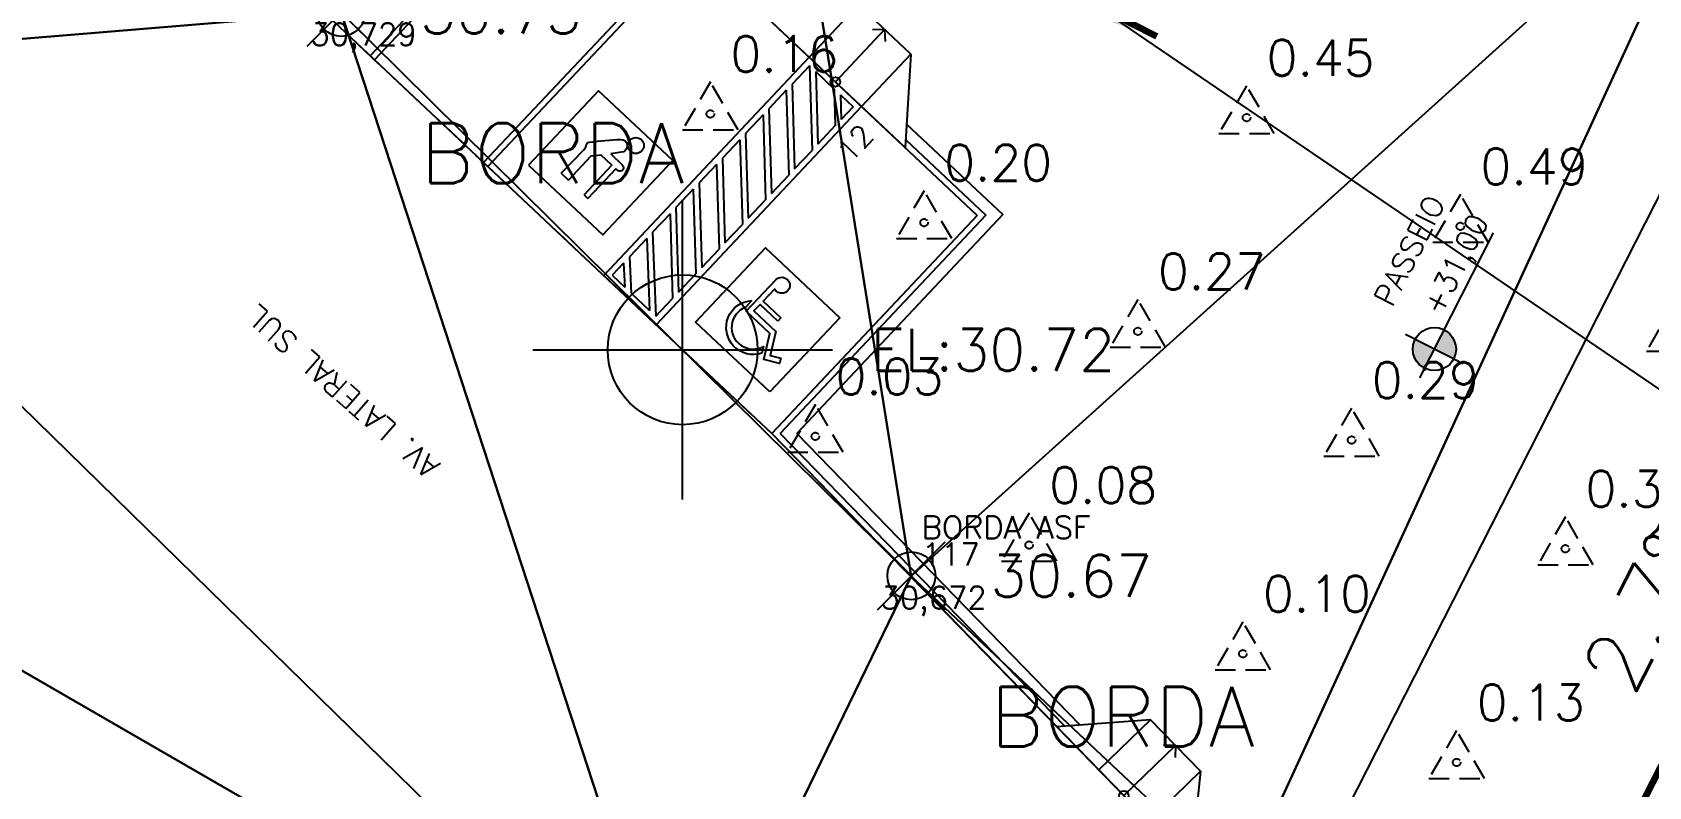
# Model space of a CAD drawing. Header units: metres. Extents: x 543100 to 543604, y 9574012 to 9574398.
# Drawn here: x 543184.73 to 543211.69, y 9574167.81 to 9574180.4 of the extents above; entities that cross this region are included whole.
import ezdxf
from ezdxf.enums import TextEntityAlignment as Align

# ---------------------------------------------------------------- set-up
doc = ezdxf.new("R2010")
doc.units = ezdxf.units.M
doc.header["$LTSCALE"] = 0.1
doc.linetypes.add('CONTINUO', pattern=[0])
doc.linetypes.add('DASHED2', pattern=[9.524999999999999, 6.35, -3.175])
for name, color, linetype in [('###C_TOPO_TEXT', 7, 'Continuous'), ('#C_TOPO_TEXT', 7, 'Continuous'), ('_BORDA_ASF', 2, 'CONTINUO'), ('Area praça', 5, 'Continuous'), ('C-TINN-BNDY', 110, 'Continuous'), ('C-TOPO-TEXT', 7, 'Continuous'), ('E2', 7, 'CONTINUO'), ('IMPL_MEIO FIO', 8, 'Continuous'), ('IMPL_NIVEL', 8, 'Continuous'), ('IMPL_TITULO', 8, 'Continuous'), ('IMPLANTAÇÃO', 1, 'Continuous'), ('MalhaTriTG', 7, 'CONTINUO'), ('PROJ_PLATOS', 2, 'DASHED2'), ('PROJ_TERRA_PERFIS', 2, 'Continuous'), ('TOPO_PONTOS', 2, 'Continuous'), ('V-NODE', 1, 'Continuous'), ('V-NODE-TEXT', 1, 'Continuous'), ('XREF_IMPLNTACAO', 2, 'Continuous')]:
    doc.layers.add(name, color=color, linetype=linetype)
doc.layers.get('IMPLANTAÇÃO').off()
doc.styles.add('COTA200', font='ROMANS.SHX')
doc.styles.add('COTA250', font='ROMANS.SHX')
doc.styles.add('ROMANS', font='romans', dxfattribs={"height": 0.2})
doc.styles.add('SIMPLEX', font='simplex', dxfattribs={"height": 0.2})
doc.styles.get("Standard").update_dxf_attribs({"font": 'simplex.shx'})
doc.dimstyles.get("Standard").update_dxf_attribs({"dimtxt": 0.18, "dimasz": 0.18, "dimexe": 0.18, "dimexo": 0.0625, "dimgap": 0.09, "dimtad": 0, "dimtih": 1, "dimtoh": 1, "dimdec": 4, "dimzin": 0, "dimdsep": 46, "dimtxsty": 'Standard', "dimcen": 0.09, "dimadec": 0, "dimazin": 0, "dimtfac": 1, "dimtdec": 4, "dimtofl": 0, "dimtmove": 0, "dimatfit": 3, "dimfxl": 1, "dimtolj": 1, "dimtzin": 0, "dimarcsym": 0})

# ---------------------------------------------------------------- blocks, each defined once
blk = doc.blocks.new('A$C70E94E78')
at = {"layer": 'IMPL_MEIO FIO', "color": 1, "linetype": 'Continuous', "ltscale": 3}
for p, q in [((1.599999385259366, 1.279842657404117), (1.458584915977212, 1.138414414546958)), ((1.599999385259252, 1.27984265740406), (1.600028603424335, 0.07984265775979793)), ((1.599999385259252, 1.27984265740406), (1.74142074149654, 1.138421301166773)), ((-3.673312676255591e-07, 0.07985726612491817), (3.199999137849773, 0.07985726612491817))]:
    blk.add_line(p, q, dxfattribs=at)
for points in [[(0.9999995903198169, 1.279828048326522), (-3.673312676255591e-07, 0.07985726612491817)], [(2.199999137848749, 0.07982804795983611), (2.199999180198688, 1.279857266481599), (0.9999995903198169, 1.279828048326522), (0.9999995903198169, 0.07982804797086374)], [(2.199999180198688, 1.279857266481599), (3.199999137849773, 0.07985726612491817)]]:
    blk.add_lwpolyline(points, dxfattribs=at)
blk.add_circle((1.600028603424335, 0.07984265775979793), 0.0798428483465159, dxfattribs=at)
blk = doc.blocks.new('A$C3C616FB4')
at = {"color": 0}
for points in [[(0.9382774126645312, 1.124952872635468), (0.3748611651387037, 1.124952872635452), (0.3748611651387037, 0.9155365740978882), (1.072029948787426, 0.9155365740978971), (1.358114340611737, 0.4200238722056309), (1.574620691557937, 0.5450238722056935), (1.637120691557904, 0.4367706967326019), (1.312361165138717, 0.2492706967325873), (0.9998611651387259, 0.7905365740978589), (0.2498611651386504, 0.7905365740978643), (0.2498611651386398, 1.790536574097864, -3.146264369981572), (0.3748611651361529, 1.613759878802144), (0.3748611651386753, 1.224952872635457), (0.9382774126645597, 1.224952872635431)], [(0.174861165138708, 1.058686661966753), (0.1748611651384522, 0.8428978198218595, 1.067989296161512), (1.09954706843649, 0.4678755247865021), (1.177450574663478, 0.3329426939148754, -1.151299142995428)]]:
    blk.add_lwpolyline(points, format="xyb", close=True, dxfattribs=at)
blk = doc.blocks.new('A$C293D0826')
for p, q in [((0.0060118539153109, -1.186021592e-07), (0.0482838846851337, -1.186021592e-07)), ((0.1375853139077208, -1.186021592e-07), (0.1597031441849595, -1.186021592e-07))]:
    blk.add_line(p, q)
for points in [[(0.0060118539153109, -1.186021592e-07), (0.0084520037603397, 0.135772897402866, 0.1521007858540406), (0.0027583094712327, 0.1552851848697259, -0.3244488814346187), (0.0035716927528711, 0.1747974794527209, -0.0299040257507292), (0.0914173022038085, 0.2731719343984054, -0.8425438196402955), (0.1337133347074086, 0.2430904891447909), (0.1020008365064768, 0.200115410045413)], [(0.1020008365064768, 0.200115410045413), (0.1693524624296288, 0.200115410045413, -0.9136996919720765), (0.1720693721833868, 0.1700530858274334), (0.1597031441849595, 0.1700530858274334), (0.1597031441849595, -1.186021592e-07)]]:
    blk.add_lwpolyline(points, format="xyb")
blk.add_lwpolyline([(0.1375853139077208, -1.186021592e-07), (0.1375853139077208, 0.1688060840405825), (0.0761300377506586, 0.1688060840405825), (0.0470196372295959, 0.1364760419996358), (0.0482838846851337, -1.186021592e-07)])
blk.add_circle((0.154055567116302, 0.2975814129885919), 0.0333487937703387)
blk = doc.blocks.new('A$C440D491C')
at = {"layer": 'IMPL_MEIO FIO', "color": 1}
for p, q in [((-7.600005349377184, 5.000001018866898), (24.90008595003746, 5.000001018866897)), ((15.69999465099536, 5.000001018866897), (15.69999465099536, 1.018866896629333e-06)), ((15.79999465062283, 5.000001018866897), (15.79999465062283, 1.018866896629333e-06)), ((18.29999465099536, 5.000001018866897), (18.29999465099536, 1.018866896629333e-06)), ((18.39999465062283, 5.000001018866897), (18.39999465062283, 1.018866896629333e-06)), ((21.05004030070268, 5.002016022801399), (21.05004030070268, 1.018866896629333e-06)), ((22.25004030182026, 5.000001018866897), (21.05004030070268, 5.000001018866897)), ((21.15004030033015, 4.902570858597755), (22.15004030033015, 3.902570858597755)), ((21.15004030033015, 4.900001019239426), (21.15004030033015, 4.478306790813804)), ((21.15004030033015, 4.900001019239426), (21.15261014155112, 4.900001019239426)), ((21.29403149872087, 4.900001019239426), (21.71829556650482, 4.900001019239426)), ((21.29403149872087, 4.900001019239426), (22.15004030033015, 4.043992215767503)), ((21.71829556650482, 4.900001019239426), (22.15004030033015, 4.468256283551455)), ((21.85971692367457, 4.900001019239426), (22.15004030033015, 4.900001019239426)), ((21.85971692367457, 4.900001019239426), (22.15004030033015, 4.609677640721202)), ((22.15004030033015, 4.900001019239426), (22.15004030033015, 4.609677640721202)), ((22.25004030182026, 5.002826754003763), (22.25004030182026, 1.018866896629333e-06)), ((24.90008595003746, 5.000001018866897), (24.90008595003746, 0.9103181771934032)), ((24.90008595003746, 5.000001018866897), (24.90008595003746, 1.018866896629333e-06)), ((21.15004030033015, 4.478306790813804), (22.15004030033015, 3.478306790813804)), ((21.15004030033015, 4.336885433644056), (21.15004030033015, 3.912621365860105)), ((21.15004030033015, 4.336885433644056), (22.15004030033015, 3.336885433644056)), ((22.15004030033015, 4.468256283551455), (22.15004030033015, 4.043992215767503)), ((21.15004030033015, 3.912621365860105), (22.15004030033015, 2.912621365860105)), ((22.15004030033015, 3.478306790813804), (22.15004030033015, 3.902570858597755)), ((21.15004030033015, 3.771200008690357), (21.15004030033015, 3.346935940906405)), ((21.15004030033015, 3.771200008690357), (22.15004030033015, 2.771200008690357)), ((21.15004030033015, 3.346935940906405), (22.15004030033015, 2.346935940906405)), ((22.15004030033015, 2.912621365860105), (22.15004030033015, 3.336885433644056)), ((21.15004030033015, 3.205514583736658), (21.15004030033015, 2.781250515952706)), ((21.15004030033015, 3.205514583736658), (22.15004030033015, 2.205514583736658)), ((21.15004030033015, 2.781250515952706), (22.15004030033015, 1.781250515952706)), ((22.15004030033015, 2.346935940906405), (22.15004030033015, 2.771200008690357)), ((21.15004030033015, 2.639829158782959), (22.15004030033015, 1.639829158782959)), ((21.15004030033015, 2.639829158782959), (21.15004030033015, 2.215565090999007)), ((21.15004030033015, 2.215565090999007), (22.15004030033015, 1.215565090999007)), ((22.15004030033015, 1.781250515952706), (22.15004030033015, 2.205514583736658)), ((21.15004030033015, 2.07414373382926), (21.15004030033015, 1.649879666045308)), ((21.15004030033015, 2.07414373382926), (22.15004030033015, 1.07414373382926)), ((21.15004030033015, 1.649879666045308), (22.15004030033015, 0.6498796660453081)), ((22.15004030033015, 1.215565090999007), (22.15004030033015, 1.639829158782959)), ((21.15004030033015, 1.508458308875561), (21.15004030033015, 1.084194241091609)), ((21.15004030033015, 1.508458308875561), (22.15004030033015, 0.5084583088755608)), ((21.15004030033015, 1.084194241091609), (22.15004030033015, 0.1000010203570127)), ((21.15004030033015, 0.9427728839218616), (21.15004030033015, 0.5185088161379099)), ((21.15004030033015, 0.9427728839218616), (22.00861894502304, 0.1000010203570127)), ((22.15004030033015, 0.6498796660453081), (22.15004030033015, 1.07414373382926)), ((21.15004030033015, 0.5185088161379099), (21.58435487537645, 0.1000010203570127)), ((21.15004030033015, 0.3770874589681625), (21.15004030033015, 0.1000010203570127)), ((21.15004030033015, 0.3770874589681625), (21.44293352006935, 0.1000010203570127)), ((22.15004030033015, 0.1000010203570127), (22.15004030033015, 0.5084583088755608)), ((15.69999465099536, 1.018866896629333e-06), (15.79999465062283, 1.018866896629333e-06)), ((18.29999465099536, 1.018866896629333e-06), (18.39999465062283, 1.018866896629333e-06)), ((21.05004030070268, 1.018866896629333e-06), (22.25004030182026, 1.018866896629333e-06)), ((21.15004030033015, 0.1000010203570127), (21.44293352006935, 0.1000010203570127)), ((21.58435487537645, 0.1000010203570127), (22.00861894502304, 0.1000010203570127))]:
    blk.add_line(p, q, dxfattribs=at)
for points in [[(18.8750174769666, 0.4841942396014929), (20.57501747622155, 0.4841942396014929), (20.57501747622155, 2.18419424071908), (18.8750174769666, 2.18419424071908)], [(24.40047526895069, 0.4841942396014929), (22.70047526969574, 0.4841942396014929), (22.70047526969574, 2.18419424071908), (24.40047526895069, 2.18419424071908)]]:
    blk.add_lwpolyline(points, close=True, dxfattribs=at)
at = {"layer": 'IMPL_MEIO FIO', "color": 1, "extrusion": (0, 0, -1), "xscale": -4, "yscale": 4, "zscale": -4}
blk.add_blockref('A$C293D0826', (-19.33816925040446, 0.7564806547015905), dxfattribs=at)
at = {"layer": 'IMPL_MEIO FIO', "color": 1, "xscale": 0.7200000006705523, "yscale": 0.7200000006705523, "zscale": 0.7200000006705523}
blk.add_blockref('A$C3C616FB4', (23.01061934768222, 0.6272952482104301), dxfattribs=at)
at = {"layer": 'IMPL_MEIO FIO', "color": 1, "style": 'COTA250'}
blk.add_text('12', height=0.36, rotation=90, dxfattribs=at).set_placement((22.58512712321245, 4.482787698507308), align=Align.MIDDLE_CENTER)
blk = doc.blocks.new('nível-ct-04')
h = blk.add_hatch(color=8)
h.paths.add_polyline_path([(1.047825605148458, -1.31934870298603), (0.8978256051484581, -1.31934870298603), (0.8978256051484581, -1.469348702986029, 0.4142135623730958)])
h.paths.add_polyline_path([(0.8978256051484581, -1.169348702986028, 0.4142135623730958), (0.7478256051484582, -1.31934870298603), (0.8978256051484585, -1.31934870298603)])
for p, q in [((0.8978256051484581, -1.544348702986028), (0.8978256051484581, -1.094348702986029)), ((0.6728256051484585, -1.31934870298603), (1.803147779103823, -1.31934870298603))]:
    blk.add_line(p, q)
blk.add_circle((0.8978256051484581, -1.31934870298603), 0.15)
at = {"style": 'ROMANS'}
blk.add_attdef('0.00', (1.117159978211194, -1.257458989557616), '', height=0.15, dxfattribs=at)
blk = doc.blocks.new('A$C00972E22')
at = {"layer": 'IMPL_MEIO FIO'}
for p, q in [((46.1878682335373, 83.05990544334054), (74.98928428499494, 74.63759137876332)), ((73.24978716345504, 75.45883139967918), (75.36142712715082, 74.84133068658412)), ((73.35361990809906, 75.22009192407131), (75.11333189869765, 74.70550448074937)), ((75.11333189869765, 74.70550448074937), (73.70875079929829, 69.9023204240948)), ((75.36142712715082, 74.84133068658412), (73.95440943643916, 70.02981432527304)), ((74.98928428499494, 74.63759137876332), (73.58592148090247, 69.838573474437)), ((73.58592148090247, 69.838573474437), (89.52820284827612, 64.39830214716494))]:
    blk.add_line(p, q, dxfattribs=at)
at = {"layer": 'IMPL_MEIO FIO', "color": 1, "linetype": 'CONTINUO'}
for p, q in [((89.52820284839254, 64.39830214716494), (73.58592148101889, 69.838573474437)), ((80.15391939040273, 67.70291965641081), (73.70875079929829, 69.9023204240948)), ((80.37625376880169, 67.83837291225791), (73.95440943643916, 70.02981432527304))]:
    blk.add_line(p, q, dxfattribs=at)
at = {"layer": 'IMPL_MEIO FIO', "color": 1, "linetype": 'CONTINUO', "flags": 128}
blk.add_lwpolyline([(22.4343415054027, 62.88817994110286), (22.69840534660034, 69.53083605878055), (23.21203034301288, 70.92524968460202), (24.55622343556024, 72.56824053265154), (26.93773232470267, 74.31141591444612), (36.96937461174093, 71.79169568419456), (54.51134864217602, 66.99110696464777), (76.90183411235921, 59.96595832332969), (88.46824744786136, 54.87008945085108), (101.541839789832, 48.15002187341452), (111.2878431666177, 42.37164250016212), (115.1649663930293, 39.56658715568483), (123.3819396106992, 33.39527423493564), (133.5536148843821, 25.68603613227606), (140.7231842454057, 19.38584667630494), (145.8755010289606, 13.5135871656239), (149.996638172539, 6.911493739113212)], dxfattribs=at)
at = {"layer": 'IMPL_MEIO FIO', "rotation": 343.699650671198}
blk.add_blockref('A$C440D491C', (49.68672953976784, 76.82734338566661), dxfattribs=at)
at = {"layer": 'IMPL_MEIO FIO', "ltscale": 2}
for p, rotation in [((70.31175190885551, 75.9222268499434), 343.6996505881217), ((80.01699353475124, 67.55963504128158), 341.1573733846446)]:
    blk.add_blockref('A$C70E94E78', p, dxfattribs=dict(at, rotation=rotation))
at = {"layer": 'IMPL_NIVEL', "xscale": 2.400000002235174, "yscale": 2.400000002235174, "zscale": 2.400000002235174, "rotation": 90}
blk.add_blockref('nível-ct-04', (79.63028931885492, 73.95208349451423), dxfattribs=at).add_auto_attribs({'0.00': '+31,00'})
at = {"layer": 'IMPL_TITULO', "color": 2, "style": 'COTA200'}
blk.add_text('PASSEIO', height=0.3600000000000001, rotation=90, dxfattribs=at).set_placement((81.68122950277757, 77.38219990208745), align=Align.MIDDLE_CENTER)
blk.add_text('AV. LATERAL SUL', height=0.36, rotation=165.6222239430238, dxfattribs=at).set_placement((68.90003834071103, 66.89026239514351, -836))
blk = doc.blocks.new('Base_Implantacao')
at = {"layer": 'Area praça'}
blk.add_lwpolyline([(543169.375966441, 9574203.375737434), (543253.5850714714, 9574146.03478178), (543319.7998506648, 9574291.166109739), (543234.3774111079, 9574331.16525853)], close=True, dxfattribs=at)
at = {"layer": 'IMPLANTAÇÃO', "rotation": 333.0393706475627}
blk.add_blockref('A$C00972E22', (543099.8097354489, 9574144.815856133), dxfattribs=at)
at = {"layer": 'MalhaTriTG', "color": 132}
mesh = blk.add_polyface(dxfattribs=at)
corners = [(543142.756, 9574194.541, 31.722), (543148.318, 9574190.698, 31.624), (543151.565, 9574196.499, 31.609), (543165.31, 9574192.044, 31.151), (543178.769, 9574179.812, 30.825), (543176.729, 9574192.765, 30.868), (543154.598, 9574198.364, 31.621), (543180.502, 9574198.731, 30.876), (543188.743, 9574184.577, 31), (543167.061, 9574201.461, 31.347), (543157.511, 9574198.838, 31.405), (543195.541, 9574163.399, 30.542), (543212.146, 9574141.696, 30.606), (543217.527, 9574151.083, 30.588), (543203.54, 9574153.613, 30.565), (543204.89, 9574166.147, 30.691), (543210.062, 9574160.14, 30.652), (543213.866, 9574164.081, 30.605), (543227.87, 9574138.514, 30.536), (543242.024, 9574164.941, 30.147), (543196.284, 9574190.719, 30.635), (543189.881, 9574180.728, 30.729), (543199.388, 9574171.327, 30.672), (543212.837, 9574183.447, 30.322), (543228.12, 9574178.146, 30.249), (543230.544, 9574191.565, 30.227), (543214.869, 9574201.169, 30.374), (543248.316, 9574182.248, 30.087), (543233.964, 9574136.193, 30.404), (543243.37, 9574169.714, 30.153), (543270.17, 9574136.639, 31.32), (543248.6, 9574210.1, 30.139), (543261.591, 9574204.385, 30.088), (543269.51, 9574216.865, 29.996)]
mesh.append_faces([[corners[k] for k in face] for face in [(0, 1, 2), (2, 1, 3), (3, 4, 5), (3, 6, 2), (7, 5, 8), (9, 3, 5), (3, 10, 6), (5, 4, 8), (3, 1, 4), (1, 11, 4), (12, 13, 14), (15, 11, 14), (16, 14, 13), (15, 14, 16), (16, 13, 17), (14, 11, 1), (13, 18, 19), (13, 19, 17), (20, 8, 21), (21, 8, 4), (22, 21, 11), (20, 21, 22), (20, 22, 23), (20, 7, 8), (23, 15, 17), (17, 15, 16), (19, 24, 17), (23, 17, 24), (23, 25, 26), (25, 23, 24), (26, 20, 23), (25, 24, 27), (23, 22, 15), (22, 11, 15), (11, 21, 4), (18, 28, 19), (19, 29, 24), (27, 24, 29), (19, 30, 29), (29, 30, 27), (27, 31, 25), (32, 27, 30), (30, 33, 32)]], dxfattribs={"color": 132})
blk = doc.blocks.new('*U124', base_point=(543199.39, 9574171.33, 30.672))
at = {"layer": 'V-NODE', "lineweight": -2}
for p, q in [((543198.8243145751, 9574170.764314575, 30.672), (543199.955685425, 9574171.895685425, 30.672)), ((543198.8243145751, 9574171.895685425, 30.672), (543199.955685425, 9574170.764314575, 30.672))]:
    blk.add_line(p, q, dxfattribs=at)
blk.add_circle((543199.39, 9574171.33, 30.672), 0.4, dxfattribs=at)
at = {"layer": 'V-NODE-TEXT', "linetype": 'ByBlock'}
for s, insert, char_height, attachment_point in [('30.67', (543200.705685425, 9574171.33), 0.7, 4), ('BORDA', (543200.705685425, 9574169.48), 1, 1)]:
    blk.add_mtext(s, dxfattribs=dict(at, insert=insert, char_height=char_height, attachment_point=attachment_point))
blk = doc.blocks.new('*U131', base_point=(543189.88, 9574180.73, 30.729))
at = {"layer": 'V-NODE', "lineweight": -2}
for p, q in [((543189.314314575, 9574180.164314575, 30.729), (543190.445685425, 9574181.295685425, 30.729)), ((543189.314314575, 9574181.295685425, 30.729), (543190.445685425, 9574180.164314575, 30.729))]:
    blk.add_line(p, q, dxfattribs=at)
blk.add_circle((543189.88, 9574180.73, 30.729), 0.4, dxfattribs=at)
at = {"layer": 'V-NODE-TEXT', "linetype": 'ByBlock'}
for s, insert, char_height, attachment_point in [('30.73', (543191.195685425, 9574180.73), 0.7, 4), ('BORDA', (543191.195685425, 9574178.88), 1, 1)]:
    blk.add_mtext(s, dxfattribs=dict(at, insert=insert, char_height=char_height, attachment_point=attachment_point))
blk = doc.blocks.new('STA')
blk.add_lwpolyline([(0, 0.9999999999999964), (-0.8660254037844339, -0.5000000000000036), (0.8660254037844339, -0.5000000000000036)], close=True)
blk.add_circle((0, 0), 0.1181215260333346)
blk = doc.blocks.new('SIMB_PONTO')
at = {"color": 0}
blk.add_point((0, 0), dxfattribs=at)
for tag in ['desc:', 'cota:', 'pto:']:
    blk.add_attdef(tag, (0, 0), '', height=1)

msp = doc.modelspace()

# ---------------------------------------------------------------- linework, layer by layer
at = {"layer": '#C_TOPO_TEXT', "color": 7, "linetype": 'Continuous', "lineweight": -3}
for p, q in [((543195.5745128414, 9574172.601354288, 30.72198946710611), (543195.5745128414, 9574177.601354288, 30.72198946710611)), ((543193.0745128414, 9574175.101354288, 30.72198946710611), (543198.0745128414, 9574175.101354288, 30.72198946710611))]:
    msp.add_line(p, q, dxfattribs=at)
msp.add_circle((543195.5745128414, 9574175.101354288, 30.72198946710611), 1.25, dxfattribs=at)
at = {"layer": 'Area praça'}
msp.add_lwpolyline([(543169.375966441, 9574203.375737434), (543253.5850714714, 9574146.03478178), (543319.7998506648, 9574291.166109739), (543234.3774111079, 9574331.16525853)], close=True, dxfattribs=at)
at = {"layer": 'C-TINN-BNDY', "color": 110, "linetype": 'Continuous', "lineweight": -3}
for points in [[(543173.3936387443, 9574195.97504983, 31.05), (543164.1535311022, 9574205.609224685, 31.55), (543171.3201330855, 9574219.703092232, 31.38), (543181.4100280971, 9574239.043291226, 31.32), (543195.4145483043, 9574266.16241147, 31.2), (543201.9199596004, 9574278.8552629, 31.05), (543226.2907776149, 9574326.206030129, 30.93), (543232.196614905, 9574326.994622743, 30.6), (543317.7262855232, 9574286.616093269, 30), (543317.4579577344, 9574286.033086067, 30), (543308.6021203718, 9574272.953795508, 30.49), (543262.267551907, 9574164.283969274, 30.8), (543256.7435913504, 9574152.957710333, 30.8), (543241.9609805408, 9574120.556787703, 30.8), (543229.5529237649, 9574136.480036132, 30.5), (543208.8046409577, 9574161.625109471, 30.7), (543197.0614943682, 9574173.702004582, 30.7)], [(543173.3936387443, 9574195.97504983, 31.05), (543164.1535311022, 9574205.609224685, 31.55), (543171.3201330855, 9574219.703092232, 31.38), (543181.4100280971, 9574239.043291226, 31.32), (543195.4145483043, 9574266.16241147, 31.2), (543201.9199596004, 9574278.8552629, 31.05), (543226.2907776149, 9574326.206030129, 30.93), (543232.196614905, 9574326.994622743, 30.6), (543317.7262855232, 9574286.616093269, 30), (543317.4579577344, 9574286.033086067, 30), (543308.6021203718, 9574272.953795508, 30.49), (543262.267551907, 9574164.283969274, 30.8), (543256.7435913504, 9574152.957710333, 30.8), (543241.9609805408, 9574120.556787703, 30.8), (543229.5529237649, 9574136.480036132, 30.5), (543208.8046409577, 9574161.625109471, 30.7), (543197.0614943682, 9574173.702004582, 30.7)], [(543204.5127007641, 9574166.039029637, 0.01501257605724859), (543199.3826562037, 9574171.314873688, 0.02824797232684517), (543199.3704902998, 9574171.327385355, 0.02765471900056937), (543198.8228518325, 9574171.890588094, 0.02460068914336944), (543197.0614943682, 9574173.702004582, 0.01428384361501855), (543195.5745128414, 9574175.101354288, 0.02712061661263476), (543189.7605510434, 9574180.572683683, 0.07537880290427879), (543189.7305636727, 9574180.600903818, 0.07574217719086818), (543189.6165638684, 9574180.708185308, 0.07881923809194191), (543186.5935375319, 9574183.553056573, -0.1075238428458682), (543176.9820275776, 9574192.598134398, 0.1261649485756422), (543176.7558961589, 9574192.810939286, 0.1322240206594856), (543176.7169696797, 9574192.847571723, 0.1308615858464819), (543174.010274036, 9574195.394754514, 0.04088120379103088), (543173.3936387443, 9574195.97504983, 0.01826778465567713), (543168.8100696396, 9574200.75409656, 0.01997938431327384), (543168.4824970815, 9574201.095639259, 0.0209346646766484), (543167.9816572182, 9574201.617838675, 0.02395807316518273), (543166.8969808923, 9574202.748773701, 0.04331986653787823), (543165.0997182602, 9574204.622685038, 0.00824032619114945)], [(543204.5127007641, 9574166.039029637, 0.01501257605724859), (543199.3826562037, 9574171.314873688, 0.02824797232684517), (543199.3704902998, 9574171.327385355, 0.02765471900056937), (543198.8228518325, 9574171.890588094, 0.02460068914336944), (543197.0614943682, 9574173.702004582, 0.01428384361501855), (543195.5745128414, 9574175.101354288, 0.02712061661263476), (543189.7605510434, 9574180.572683683, 0.07537880290427879), (543189.7305636727, 9574180.600903818, 0.07574217719086818), (543189.6165638684, 9574180.708185308, 0.07881923809194191), (543186.5935375319, 9574183.553056573, -0.1075238428458682), (543176.9820275776, 9574192.598134398, 0.1261649485756422), (543176.7558961589, 9574192.810939286, 0.1322240206594856), (543176.7169696797, 9574192.847571723, 0.1308615858464819), (543174.010274036, 9574195.394754514, 0.04088120379103088), (543173.3936387443, 9574195.97504983, 0.01826778465567713), (543168.8100696396, 9574200.75409656, 0.01997938431327384), (543168.4824970815, 9574201.095639259, 0.0209346646766484), (543167.9816572182, 9574201.617838675, 0.02395807316518273), (543166.8969808923, 9574202.748773701, 0.04331986653787823), (543165.0997182602, 9574204.622685038, 0.00824032619114945)]]:
    msp.add_polyline3d(points, dxfattribs=at)
at = {"layer": 'E2', "color": 7, "linetype": 'CONTINUO', "flags": 128}
for points in [[(543250.322, 9574065.652), (543251.079, 9574072.337), (543252.639, 9574083.92), (543253.689, 9574094.488), (543251.976, 9574103.299), (543249.491, 9574108.999), (543244.423, 9574117.288), (543234.75, 9574129.498), (543227.87, 9574138.514), (543217.527, 9574151.083), (543204.89, 9574166.147), (543199.388, 9574171.327), (543189.881, 9574180.728), (543176.729, 9574192.765), (543167.061, 9574201.461), (543163.739, 9574205.256), (543165.999, 9574209.837), (543171.161, 9574219.715), (543174.98, 9574227.004), (543180.842, 9574238.534), (543187.66, 9574251.739), (543195.063, 9574265.953), (543195.272, 9574266.43), (543198.328, 9574272.347), (543201.775, 9574278.74), (543210.265, 9574288.67), (543224.268, 9574315.932), (543226.223, 9574326.207), (543230.57, 9574334.709), (543250.101, 9574371.359), (543267.489, 9574362.43), (543350.095, 9574319.461), (543396.907, 9574295.117), (543404.363, 9574291.815), (543405.31, 9574291.616), (543407.413, 9574291.925), (543409.146, 9574292.849), (543411.568, 9574296.196)], [(543148.318, 9574190.698), (543151.565, 9574196.499), (543152.655, 9574197.509), (543154.598, 9574198.364), (543157.511, 9574198.838), (543165.31, 9574192.044), (543178.769, 9574179.812), (543195.541, 9574163.399), (543203.54, 9574153.613), (543212.146, 9574141.696), (543218.213, 9574132.127), (543220.397, 9574127.869), (543224.923, 9574118.643), (543230.494, 9574107.16), (543234.028, 9574098.294), (543235.958, 9574090.724), (543236.638, 9574082.971)]]:
    msp.add_lwpolyline(points, dxfattribs=at)
at = {"layer": 'PROJ_PLATOS'}
for p, q in [((543173.3936387443, 9574195.97504983, 31.05), (543197.0614943682, 9574173.702004582, 30.7)), ((543197.0614943682, 9574173.702004582, 30.7), (543208.8046409577, 9574161.625109471))]:
    msp.add_line(p, q, dxfattribs=at)
at = {"layer": 'PROJ_TERRA_PERFIS', "flags": 128}
msp.add_lwpolyline([(543279.0197733273, 9574309.708054557), (543204.261109967, 9574162.736339848)], dxfattribs=at)

# ---------------------------------------------------------------- block references
at = {"layer": '_BORDA_ASF', "color": 3}
ref = msp.add_blockref('SIMB_PONTO', (543189.881, 9574180.728), dxfattribs=at)
ref.add_attrib('PONTO', '116', (543190.0560000001, 9574180.903), dxfattribs={"layer": '0', "color": 1, "height": 0.375, "style": 'SIMPLEX'})
ref.add_attrib('DESC', 'BORDA ASF', (543190.0560000001, 9574181.353), dxfattribs={"layer": '0', "color": 4, "height": 0.375, "style": 'SIMPLEX'})
ref.add_attrib('COTA', '30,729', (543189.3685000001, 9574180.178), dxfattribs={"layer": '0', "color": 2, "height": 0.375, "style": 'SIMPLEX'})
ref = msp.add_blockref('SIMB_PONTO', (543199.388, 9574171.327), dxfattribs=at)
ref.add_attrib('PONTO', '117', (543199.5630000001, 9574171.502), dxfattribs={"layer": '0', "color": 1, "height": 0.375, "style": 'SIMPLEX'})
ref.add_attrib('DESC', 'BORDA ASF', (543199.5630000001, 9574171.952), dxfattribs={"layer": '0', "color": 4, "height": 0.375, "style": 'SIMPLEX'})
ref.add_attrib('COTA', '30,672', (543198.8755000001, 9574170.776999999), dxfattribs={"layer": '0', "color": 2, "height": 0.375, "style": 'SIMPLEX'})
at = {"layer": 'PROJ_PLATOS', "color": 2, "linetype": 'Continuous', "lineweight": -3, "xscale": 0.5333333333333333, "yscale": 0.5333333333333333, "zscale": 0.5333333333333333}
for p in [(543196.0365408012, 9574179.036024965, 0.1558494751675362), (543204.980599538, 9574178.974272933, 0.4477695949403823), (543199.6018138896, 9574177.222512404, 0.1980330920914631), (543208.5458726264, 9574177.160760373, 0.4892421789124291), (543203.1670869779, 9574175.408999844, 0.2653498878643573), (543212.1111457146, 9574175.347247813, 0.5073555931202498), (543197.7883013295, 9574173.657239316, 0.03019410447733063), (543206.7323600663, 9574173.595487284, 0.2861972960462219), (543201.3535744179, 9574171.843726756, 0.07825392634450296), (543210.2976331546, 9574171.781974724, 0.3040487215619331), (543204.9188475062, 9574170.030214196, 0.1045892520540017), (543208.4841205945, 9574168.216701636, 0.1348803761634714)]:
    msp.add_blockref('STA', p, dxfattribs=at)
at = {"layer": 'TOPO_PONTOS'}
for name, p in [('*U131', (543189.88, 9574180.73, 30.729)), ('*U124', (543199.39, 9574171.33, 30.672))]:
    msp.add_blockref(name, p, dxfattribs=at)
at = {"layer": 'XREF_IMPLNTACAO'}
msp.add_blockref('Base_Implantacao', (0, 0), dxfattribs=at)

# ---------------------------------------------------------------- texts
at = {"layer": '###C_TOPO_TEXT', "color": 7, "linetype": 'Continuous', "lineweight": -3, "insert": (543212.1406142479, 9574170.705298645), "char_height": 1, "attachment_point": 8, "rotation": 63.039370666041826}
msp.add_mtext('2.7%', dxfattribs=at)
at = {"layer": '#C_TOPO_TEXT', "color": 7, "linetype": 'Continuous', "lineweight": -3, "insert": (543198.7095128414, 9574175.101354288), "char_height": 0.7, "attachment_point": 4}
msp.add_mtext('EL:30.72', dxfattribs=at)
at = {"layer": 'C-TOPO-TEXT', "color": 7, "linetype": 'Continuous', "lineweight": -3, "char_height": 0.6, "attachment_point": 4}
for s, insert in [('0.16', (543196.3715408011, 9574180.036024965)), ('0.45', (543205.3155995379, 9574179.974272933)), ('0.20', (543199.9368138895, 9574178.222512404)), ('0.49', (543208.8808726263, 9574178.160760373)), ('0.27', (543203.5020869778, 9574176.408999844)), ('0.03', (543198.1233013294, 9574174.657239316)), ('0.29', (543207.0673600662, 9574174.595487284)), ('0.08', (543201.6885744178, 9574172.843726756)), ('0.30', (543210.6326331545, 9574172.781974724)), ('0.10', (543205.2538475061, 9574171.030214196)), ('0.13', (543208.8191205944, 9574169.216701636))]:
    msp.add_mtext(s, dxfattribs=dict(at, insert=insert))

# ---------------------------------------------------------------- meshes
at = {"layer": 'MalhaTriTG', "color": 132}
mesh = msp.add_polyface(dxfattribs=at)
corners = [(543142.756, 9574194.541, 31.722), (543148.318, 9574190.698, 31.624), (543151.565, 9574196.499, 31.609), (543165.31, 9574192.044, 31.151), (543178.769, 9574179.812, 30.825), (543176.729, 9574192.765, 30.868), (543154.598, 9574198.364, 31.621), (543180.502, 9574198.731, 30.876), (543188.743, 9574184.577, 31), (543167.061, 9574201.461, 31.347), (543157.511, 9574198.838, 31.405), (543195.541, 9574163.399, 30.542), (543212.146, 9574141.696, 30.606), (543217.527, 9574151.083, 30.588), (543203.54, 9574153.613, 30.565), (543204.89, 9574166.147, 30.691), (543210.062, 9574160.14, 30.652), (543213.866, 9574164.081, 30.605), (543227.87, 9574138.514, 30.536), (543242.024, 9574164.941, 30.147), (543196.284, 9574190.719, 30.635), (543189.881, 9574180.728, 30.729), (543199.388, 9574171.327, 30.672), (543212.837, 9574183.447, 30.322), (543228.12, 9574178.146, 30.249), (543230.544, 9574191.565, 30.227), (543214.869, 9574201.169, 30.374), (543248.316, 9574182.248, 30.087), (543233.964, 9574136.193, 30.404), (543243.37, 9574169.714, 30.153), (543270.17, 9574136.639, 31.32), (543248.6, 9574210.1, 30.139), (543261.591, 9574204.385, 30.088), (543269.51, 9574216.865, 29.996)]
mesh.append_faces([[corners[k] for k in face] for face in [(0, 1, 2), (2, 1, 3), (3, 4, 5), (3, 6, 2), (7, 5, 8), (9, 3, 5), (3, 10, 6), (5, 4, 8), (3, 1, 4), (1, 11, 4), (12, 13, 14), (15, 11, 14), (16, 14, 13), (15, 14, 16), (16, 13, 17), (14, 11, 1), (13, 18, 19), (13, 19, 17), (20, 8, 21), (21, 8, 4), (22, 21, 11), (20, 21, 22), (20, 22, 23), (20, 7, 8), (23, 15, 17), (17, 15, 16), (19, 24, 17), (23, 17, 24), (23, 25, 26), (25, 23, 24), (26, 20, 23), (25, 24, 27), (23, 22, 15), (22, 11, 15), (11, 21, 4), (18, 28, 19), (19, 29, 24), (27, 24, 29), (19, 30, 29), (29, 30, 27), (27, 31, 25), (32, 27, 30), (30, 33, 32)]], dxfattribs={"color": 132})

# ---------------------------------------------------------------- leaders
at = {"layer": '###C_TOPO_TEXT', "color": 7, "linetype": 'Continuous', "lineweight": -3}
for points in [[(543203.4832889164, 9574180.32785571, 0.0001503871744546843), (543194.570106235, 9574184.861637084, -0.0001503871744546843)], [(543215.2405811966, 9574174.73737921, 0.05048874797171948), (543210.7074124685, 9574165.825400958, -0.05048874797171947)]]:
    msp.add_leader(points, dimstyle='Standard', override={"dimscale": 1, "dimasz": 2, "dimclrd": 256, "dimlwd": 65535}, dxfattribs=at)

doc.saveas('drawing.dxf')
